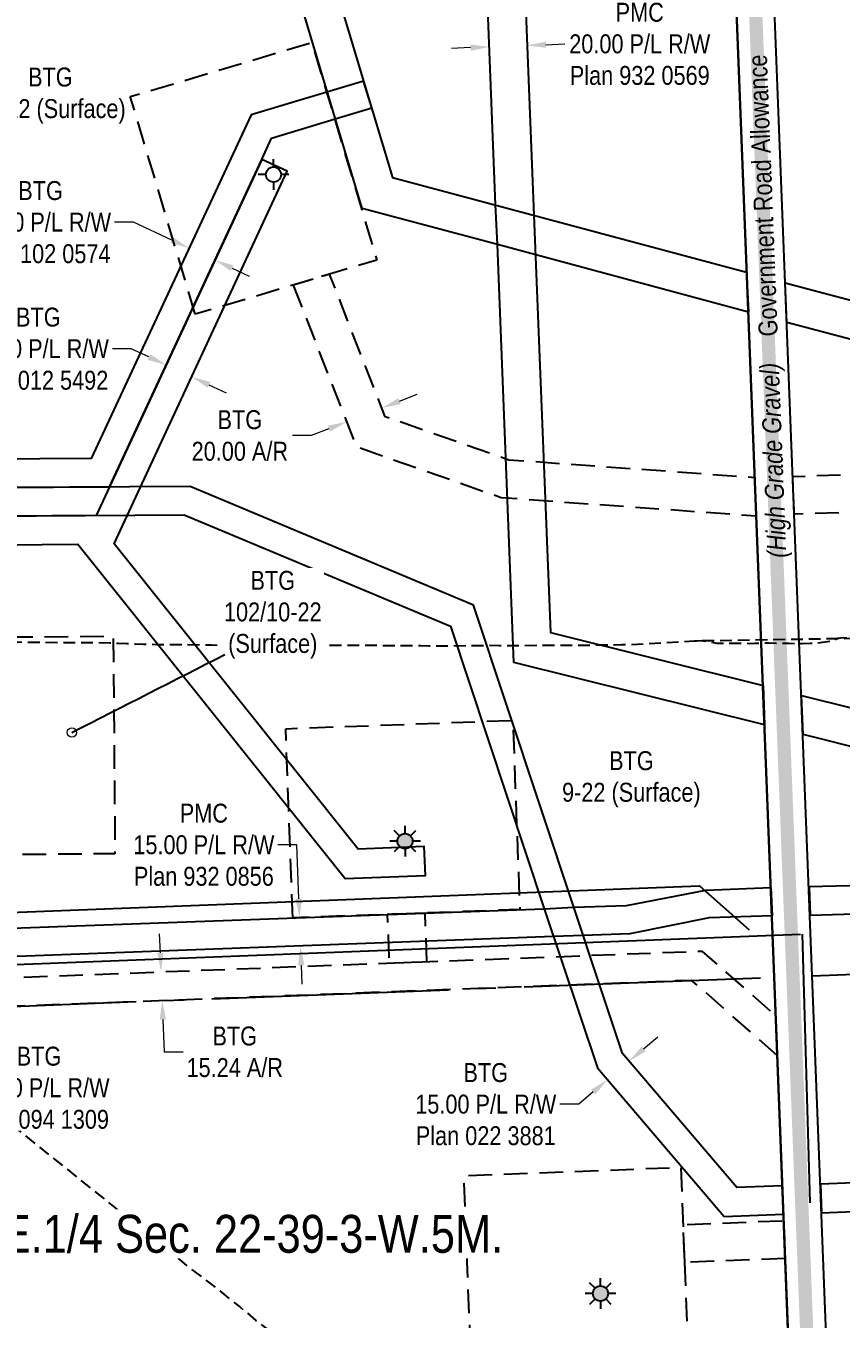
# Model space of a CAD drawing. Extents: x 675519 to 688669, y 5804595 to 5836613.
# Drawn here: x 680853 to 681284, y 5805385 to 5806068 of the extents above; entities that cross this region are included whole.
import ezdxf
from ezdxf.enums import TextEntityAlignment as Align

# ---------------------------------------------------------------- set-up
doc = ezdxf.new("R2010")
doc.units = 0
doc.header["$LTSCALE"] = 5
doc.header["$PDMODE"] = 3
doc.header["$PDSIZE"] = 10
for name, pattern in [('foc-ACCESSROAD', [3.75, 2.5, -1.25]), ('foc-QUARTERLINE', [33, 25, -3, 2, -3]), ('UG_PIPE', [1.875, 1.25, -0.625])]:
    doc.linetypes.add(name, pattern=pattern)
doc.layers.get('Defpoints').update_dxf_attribs({"color": 9})
for name, color, linetype in [('AS-PIPE-UG', 44, 'UG_PIPE'), ('AS-POWER', 104, 'foc-POWER'), ('AS-ROADS', 254, 'Continuous'), ('AS-TELUS', 224, 'foc-TEL'), ('C-SYMBOL', 7, 'Continuous'), ('F-AR', 190, 'foc-ACCESSROAD'), ('F-RW', 190, 'Continuous'), ('F-WS', 190, 'foc-ACCESSROAD'), ('F-WS-S', 8, 'Continuous'), ('L-QSEC', 8, 'foc-QUARTERLINE'), ('L-ROAD-T', 7, 'Continuous'), ('L-SEC', 7, 'Continuous')]:
    doc.layers.add(name, color=color, linetype=linetype)
for name, color, linetype, lineweight in [('F-AR-T', 190, 'Continuous', 9), ('F-RW-T', 190, 'Continuous', 9), ('T-TEXT', 48, 'Continuous', 18)]:
    doc.layers.add(name, color=color, linetype=linetype, lineweight=lineweight)
doc.styles.add('175L', font='ARIALN.TTF', dxfattribs={"height": 20})
doc.styles.add('80CG', font='ARIALN.TTF', dxfattribs={"height": 10})
doc.styles.add('80L', font='ARIALN.TTF', dxfattribs={"height": 10})
doc.styles.add('80LS', font='ARIALNI.TTF', dxfattribs={"height": 10})
doc.styles.add('foc-LtypeFont', font='ARIALN.TTF', dxfattribs={"height": 7.35})
doc.linetypes.add('foc-POWER', pattern='A,6,-1,["P",foc-LtypeFont,S=0.2,R=0,X=-0.625,Y=-0.75],-1.24,4', length=12.24)
doc.linetypes.add('foc-TEL', pattern='A,2,-1,["T",foc-LtypeFont,S=0.2,R=0,X=-0.425,Y=-0.75],-1.24,8', length=12.24)
doc.linetypes.add('foc-TEL-NOLINE', pattern='A,0,-2,["T",foc-LtypeFont,S=0.2,R=0,X=-0.425,Y=-0.75],-10.24', length=12.24)
doc.dimstyles.new('Compass 5 000', dxfattribs={"dimscale": 5, "dimtxt": 9, "dimasz": 2, "dimexe": 0.2, "dimexo": 0.0625, "dimgap": 0.5, "dimtad": 0, "dimtih": 1, "dimtoh": 1, "dimzin": 0, "dimdsep": 46, "dimtxsty": '80CG', "dimcen": 0.1, "dimse1": 1, "dimse2": 1, "dimclrd": 256, "dimclrt": 256, "dimaunit": 1, "dimadec": 4, "dimazin": 0, "dimtfac": 0.06, "dimtofl": 0, "dimtmove": 0, "dimatfit": 1, "dimfxl": 0.2, "dimtolj": 1, "dimtzin": 0, "dimlwd": -1, "dimarcsym": 0})

# ---------------------------------------------------------------- blocks, each defined once
blk = doc.blocks.new('*D537')
at = {"layer": 'Defpoints', "color": 0, "transparency": 16777216}
for p in [(681160.2, 5805511.19), (681210.14, 5805475.78), (681198.71, 5805466.04)]:
    blk.add_point(p, dxfattribs=at)
at = {"layer": 'F-RW-T', "transparency": 16777216}
for p, q in [((681179.24, 5805527.42), (681186.84, 5805533.91)), ((681152.6, 5805504.7), (681144.99, 5805498.21)), ((681144.99, 5805498.21), (681134.99, 5805498.21))]:
    blk.add_line(p, q, dxfattribs=at)
for points in [[(681178.15, 5805528.69), (681180.32, 5805526.15), (681171.63, 5805520.93)], [(681151.51, 5805505.96), (681153.68, 5805503.43), (681160.2, 5805511.19)]]:
    blk.add_solid(points, dxfattribs=at)
at = {"layer": 'F-RW-T', "transparency": 16777216, "insert": (681095.9, 5805498.21), "char_height": 10, "attachment_point": 5, "style": '80CG'}
blk.add_mtext('\\A1;BTG\\P15.00 P/L R/W\\PPlan 022 3881', dxfattribs=at)
blk = doc.blocks.new('*D541')
at = {"layer": 'Defpoints', "color": 0, "transparency": 16777216}
for p in [(680952.86, 5805944.08), (680929.97, 5805930.49), (680943.59, 5805924.15)]:
    blk.add_point(p, dxfattribs=at)
at = {"layer": 'F-RW-T', "transparency": 16777216}
for p, q in [((680909.88, 5805964.08), (680899.88, 5805964.08)), ((680930.17, 5805954.63), (680909.88, 5805964.08)), ((680961.93, 5805939.86), (680971, 5805935.64))]:
    blk.add_line(p, q, dxfattribs=at)
for points in [[(680930.88, 5805956.14), (680929.47, 5805953.12), (680939.24, 5805950.41)], [(680962.63, 5805941.37), (680961.23, 5805938.35), (680952.86, 5805944.08)]]:
    blk.add_solid(points, dxfattribs=at)
at = {"layer": 'F-RW-T', "transparency": 16777216, "insert": (680860.79, 5805964.08), "char_height": 10, "attachment_point": 5, "style": '80CG'}
blk.add_mtext('\\A1;BTG\\P15.00 P/L R/W\\PPlan 102 0574', dxfattribs=at)
blk = doc.blocks.new('*D542')
at = {"layer": 'Defpoints', "color": 0, "transparency": 16777216}
for p in [(680929.2, 5805893.2), (680940.64, 5805882.41), (680942.73, 5805886.92)]:
    blk.add_point(p, dxfattribs=at)
at = {"layer": 'F-RW-T', "transparency": 16777216}
for p, q in [((680908.7, 5805897.24), (680898.7, 5805897.24)), ((680918.03, 5805892.91), (680908.7, 5805897.24)), ((680949.71, 5805878.2), (680958.78, 5805873.99))]:
    blk.add_line(p, q, dxfattribs=at)
for points in [[(680918.73, 5805894.42), (680917.33, 5805891.39), (680927.1, 5805888.7)], [(680950.41, 5805879.71), (680949.01, 5805876.69), (680940.64, 5805882.41)]]:
    blk.add_solid(points, dxfattribs=at)
at = {"layer": 'F-RW-T', "transparency": 16777216, "insert": (680859.61, 5805897.24), "char_height": 10, "attachment_point": 5, "style": '80CG', "bg_fill": 3, "box_fill_scale": 1.1, "bg_fill_color": 256, "bg_fill_true_color": 13158600, "bg_fill_transparency": 0}
blk.add_mtext('\\A1;BTG\\P15.00 P/L R/W\\PPlan 012 5492', dxfattribs=at)
blk = doc.blocks.new('*D547')
at = {"layer": 'Defpoints', "color": 0, "transparency": 16777216}
for p in [(680791, 5805503.35), (680791.89, 5805500.62), (680776.76, 5805498.66)]:
    blk.add_point(p, dxfattribs=at)
at = {"layer": 'F-RW-T', "transparency": 16777216}
for p, q in [((680801.39, 5805503.75), (680810.89, 5805506.87)), ((680810.89, 5805506.87), (680820.89, 5805506.87)), ((680768.15, 5805492.81), (680758.66, 5805489.68))]:
    blk.add_line(p, q, dxfattribs=at)
for points in [[(680800.87, 5805505.33), (680801.91, 5805502.17), (680791.89, 5805500.62)], [(680767.63, 5805494.39), (680768.68, 5805491.23), (680777.65, 5805495.94)]]:
    blk.add_solid(points, dxfattribs=at)
at = {"layer": 'F-RW-T', "transparency": 16777216, "insert": (680859.98, 5805506.87), "char_height": 10, "attachment_point": 5, "style": '80CG', "bg_fill": 3, "box_fill_scale": 1.1, "bg_fill_color": 256, "bg_fill_true_color": 13158600, "bg_fill_transparency": 0}
blk.add_mtext('\\A1;BTG\\P15.00 P/L R/W\\PPlan 094 1309', dxfattribs=at)
blk = doc.blocks.new('*D548')
at = {"layer": 'Defpoints', "color": 0, "transparency": 16777216}
for p in [(680997.51, 5805596.76), (680917.28, 5805593.84), (680917.83, 5805578.71)]:
    blk.add_point(p, dxfattribs=at)
at = {"layer": 'F-RW-T', "transparency": 16777216}
for p, q in [((680996.11, 5805635.23), (680986.11, 5805635.23)), ((680997.15, 5805606.75), (680996.11, 5805635.23)), ((680998.43, 5805571.63), (680998.79, 5805561.64))]:
    blk.add_line(p, q, dxfattribs=at)
for points in [[(680998.81, 5805606.81), (680995.48, 5805606.69), (680997.51, 5805596.76)], [(681000.09, 5805571.69), (680996.76, 5805571.57), (680998.06, 5805581.63)]]:
    blk.add_solid(points, dxfattribs=at)
at = {"layer": 'F-RW-T', "transparency": 16777216, "insert": (680947.03, 5805635.23), "char_height": 10, "attachment_point": 5, "style": '80CG'}
blk.add_mtext('\\A1;PMC\\P15.00 P/L R/W\\PPlan 932 0856', dxfattribs=at)
blk = doc.blocks.new('*D553')
at = {"layer": 'Defpoints', "color": 0, "transparency": 16777216}
for p in [(681097.36, 5806068.17), (681117.25, 5806068.95), (681117.7, 5806057.47)]:
    blk.add_point(p, dxfattribs=at)
at = {"layer": 'F-RW-T', "transparency": 16777216}
for p, q in [((681087.82, 5806056.3), (681077.83, 5806055.91)), ((681127.69, 5806057.86), (681137.68, 5806058.25))]:
    blk.add_line(p, q, dxfattribs=at)
for points in [[(681127.63, 5806059.53), (681127.76, 5806056.2), (681117.7, 5806057.47)], [(681087.75, 5806057.96), (681087.88, 5806054.63), (681097.81, 5806056.69)]]:
    blk.add_solid(points, dxfattribs=at)
at = {"layer": 'F-RW-T', "transparency": 16777216, "insert": (681177.22, 5806058.25), "char_height": 10, "attachment_point": 5, "style": '80CG'}
blk.add_mtext('\\A1;PMC\\P20.00 P/L R/W\\PPlan 932 0569', dxfattribs=at)
blk = doc.blocks.new('Gabd')
for p, q in [((0, 0.81), (0, 1.62)), ((-0.81, 0), (-1.62, 0)), ((1.62, 0), (0.81, 0)), ((0, -0.81), (0, -1.62))]:
    blk.add_line(p, q)
blk.add_circle((0, 0), 0.8)
blk = doc.blocks.new('*D558')
at = {"layer": 'Defpoints', "color": 0, "transparency": 16777216}
for p in [(681030.71, 5805892.36), (681012.09, 5805885.08), (681041.03, 5805865.96)]:
    blk.add_point(p, dxfattribs=at)
at = {"layer": 'F-AR-T', "transparency": 16777216}
for p, q in [((681050.34, 5805869.6), (681059.66, 5805873.24)), ((681013.09, 5805855.04), (681003.77, 5805851.4)), ((681003.77, 5805851.4), (680993.77, 5805851.4))]:
    blk.add_line(p, q, dxfattribs=at)
for points in [[(681049.73, 5805871.15), (681050.95, 5805868.05), (681041.03, 5805865.96)], [(681012.48, 5805856.59), (681013.69, 5805853.49), (681022.4, 5805858.68)]]:
    blk.add_solid(points, dxfattribs=at)
at = {"layer": 'F-AR-T', "transparency": 16777216, "insert": (680966.04, 5805851.4), "char_height": 10, "attachment_point": 5, "style": '80CG', "bg_fill": 3, "box_fill_scale": 1.1, "bg_fill_color": 256, "bg_fill_true_color": 13158600, "bg_fill_transparency": 0}
blk.add_mtext('\\A1;BTG\\P20.00 A/R', dxfattribs=at)
blk = doc.blocks.new('GAS')
h = blk.add_hatch(color=255)
h.dxf.hatch_style = 1
edge = h.paths.add_edge_path()
edge.add_arc((0, 0), 0.9, 0, 360)
for p, q in [((0, 0.81), (0, 1.62)), ((-0.81, 0), (-1.62, 0)), ((-0.57, 0.57), (-1.14, 1.14)), ((0.57, 0.57), (1.14, 1.14)), ((1.62, 0), (0.81, 0)), ((-0.57, -0.57), (-1.14, -1.14)), ((0, -0.81), (0, -1.62)), ((1.14, -1.14), (0.57, -0.57))]:
    blk.add_line(p, q)
blk.add_circle((0, 0), 0.8)
blk = doc.blocks.new('*D559')
at = {"layer": 'Defpoints', "color": 0, "transparency": 16777216}
for p in [(680931.92, 5805568.45), (680925.03, 5805552.94), (680932.51, 5805553.22)]:
    blk.add_point(p, dxfattribs=at)
at = {"layer": 'F-AR-T', "transparency": 16777216}
for p, q in [((680924.06, 5805578.16), (680923.68, 5805588.15)), ((680925.41, 5805542.95), (680926.06, 5805525.87)), ((680926.06, 5805525.87), (680936.06, 5805525.87))]:
    blk.add_line(p, q, dxfattribs=at)
for points in [[(680925.72, 5805578.22), (680922.39, 5805578.09), (680924.44, 5805568.16)], [(680927.07, 5805543.01), (680923.74, 5805542.88), (680925.03, 5805552.94)]]:
    blk.add_solid(points, dxfattribs=at)
at = {"layer": 'F-AR-T', "transparency": 16777216, "insert": (680963.34, 5805525.87), "char_height": 10, "attachment_point": 5, "style": '80CG'}
blk.add_mtext('\\A1;BTG\\P15.24 A/R', dxfattribs=at)

msp = doc.modelspace()

# ---------------------------------------------------------------- linework, layer by layer
at = {"layer": 'AS-PIPE-UG', "flags": 128}
for points in [[(680385.912, 5806333.729), (680384.961, 5806333.517), (680381.528, 5806333.186), (680374.108, 5806332.598), (680370.431, 5806332.36), (680367.638, 5806332.083), (680366.724, 5806330.638), (680366.64, 5806326.068), (680366.695, 5806322.802), (680366.771, 5806319.32), (680366.771, 5806317.36), (680367, 5806313.481), (680367.839, 5806309.914), (680369.487, 5806306.948), (680371.563, 5806304.625), (680373.989, 5806303.009), (680377.103, 5806302.557), (680386.939, 5806303.1), (680389.878, 5806303.387), (680392.002, 5806303.392), (680421.201, 5806303.936), (680425.667, 5806303.945), (680429.465, 5806303.703), (680430.176, 5806303.785), (680430.245, 5806303.741), (680433.488, 5806302.543), (680436.146, 5806300.604), (680438.428, 5806298.257), (680439.77, 5806295.062), (680444.248, 5806277.56), (680445.531, 5806272.981), (680446.808, 5806268.822), (680448.079, 5806264.483), (680449.113, 5806260.399), (680450.033, 5806255.925), (680456.172, 5806231.253), (680457.377, 5806226.745), (680458.775, 5806221.913), (680460.014, 5806217.569), (680461.091, 5806213.39), (680462.443, 5806208.543), (680463.747, 5806203.984), (680464.944, 5806199.425), (680465.965, 5806194.935), (680466.91, 5806190.628), (680468.071, 5806186.238), (680469.118, 5806181.977), (680470.37, 5806177.686), (680471.472, 5806173.218), (680472.906, 5806168.229), (680473.958, 5806164.125), (680475.077, 5806159.648), (680477.241, 5806151.225), (680478.342, 5806146.854), (680482.271, 5806131.461), (680483.63, 5806126.862), (680484.678, 5806122.537), (680485.559, 5806118.639), (680486.374, 5806114.923), (680487.163, 5806110.857), (680487.895, 5806106.55), (680487.974, 5806102.1), (680487.366, 5806097.662), (680486.704, 5806093.54), (680485.859, 5806089.595), (680485.091, 5806085.7), (680484.569, 5806081.654), (680484.44, 5806077.224), (680484.46, 5806073.354), (680484.643, 5806069.56), (680485.193, 5806066.982), (680489.411, 5806059.103), (680501.922, 5806045.134), (680505.927, 5806037.259), (680528.109, 5805956.14), (680528.407, 5805954.566), (680528.792, 5805950.552), (680529.793, 5805946.072), (680530.6, 5805941.676), (680531.908, 5805936.779), (680533.165, 5805931.982), (680534.295, 5805928.032), (680535.428, 5805924.09), (680536.456, 5805920.314), (680537.486, 5805916.287), (680538.555, 5805912.275), (680539.597, 5805908.279), (680540.855, 5805903.923), (680541.831, 5805899.847), (680542.197, 5805897.804), (680542.372, 5805897.243), (680543.587, 5805892.719), (680544.777, 5805888.281), (680545.953, 5805884.266), (680546.895, 5805880.83), (680548.11, 5805876.754), (680549.101, 5805872.855), (680550.229, 5805869.021), (680551.049, 5805865.188), (680552.16, 5805861.066), (680553.294, 5805857.117), (680554.385, 5805852.972), (680565.106, 5805812.175), (680566.277, 5805808.07), (680568.631, 5805796.787), (680569.428, 5805793.697), (680570.275, 5805790.036), (680570.735, 5805786.211), (680571.046, 5805781.313), (680571.447, 5805776.109), (680571.672, 5805770.987), (680571.659, 5805766.447), (680571.996, 5805748.29), (680572.01, 5805748.262), (680572.081, 5805745.849), (680572.957, 5805739.993), (680820.917, 5805507.073), (680900.19, 5805443.492), (680902.607, 5805441.296), (680904.715, 5805439.601), (680907.058, 5805437.649), (680913.803, 5805432.419), (680919.139, 5805428.226), (680921.995, 5805425.955), (680929.108, 5805420.355), (680932.116, 5805417.83), (680935.233, 5805415.254), (680938.559, 5805412.585), (680941.536, 5805410.205), (680947.856, 5805405.486), (680953.481, 5805401.13), (680956.483, 5805398.778), (680959.858, 5805396.014), (680963.073, 5805393.532), (680965.986, 5805391.285), (680968.159, 5805389.385), (680974.528, 5805383.947), (680980.301, 5805379.537), (680983.415, 5805376.973), (680986.419, 5805374.61), (680989.506, 5805372.055), (680992.556, 5805369.727), (680997.877, 5805365.583), (681001.167, 5805363.016), (681004.293, 5805360.449), (681007.343, 5805358.032), (681010.349, 5805355.597), (681012.964, 5805353.485), (681015.333, 5805351.582), (681015.932, 5805351.101), (681036.737, 5805335.09), (681038.187, 5805333.939), (681040.873, 5805331.979), (681043.481, 5805330.034), (681046.027, 5805328.184), (681060.273, 5805317.362), (681063.966, 5805314.245), (681066.724, 5805312.02), (681071.601, 5805308.018), (681073.701, 5805306.291), (681076.449, 5805304.348), (681079.335, 5805302.175), (681081.693, 5805300.49), (681084.414, 5805298.352), (681086.986, 5805296.331), (681089.266, 5805294.639), (681091.929, 5805292.553), (681094.816, 5805290.088), (681097.549, 5805287.82), (681099.936, 5805285.897), (681104.04, 5805282.771), (681106.829, 5805280.591), (681109.614, 5805278.489), (681112.57, 5805276.112), (681115.43, 5805274.018), (681118.03, 5805271.994), (681120.004, 5805270.347), (681120.107, 5805270.311), (681121.879, 5805268.909), (681123.401, 5805267.851), (681125.959, 5805265.773), (681128.368, 5805263.749), (681130.813, 5805261.688), (681132.633, 5805260.241), (681147.017, 5805249.012), (681153.737, 5805244.039), (681155.652, 5805242.654), (681156.877, 5805241.605), (681156.925, 5805241.57)], [(680572.957, 5805739.993), (680578.336, 5805739.526), (680584.361, 5805739.38), (680590.821, 5805739.498), (680597.282, 5805739.319), (680603.07, 5805739.102), (680607.892, 5805739.069), (680611.342, 5805739.019), (680616.41, 5805738.949), (680621.118, 5805739.008), (680625.46, 5805738.949), (680630.077, 5805738.931), (680635.062, 5805739.083), (680640.34, 5805739.194), (680644.894, 5805739.339), (680651.34, 5805739.748), (680655.208, 5805739.843), (680660.058, 5805740.026), (680664.782, 5805740.173), (680669.745, 5805740.47), (680674.53, 5805740.517), (680679.142, 5805740.72), (680683.685, 5805740.895), (680688.575, 5805740.975), (680693.401, 5805741.107), (680698.387, 5805741.221), (680703.293, 5805741.223), (680708.45, 5805741.35), (680713.17, 5805741.345), (680718.048, 5805741.465), (680722.252, 5805741.388), (680726.662, 5805741.374), (680730.854, 5805741.615), (680734.897, 5805741.603), (680739.162, 5805741.779), (680743.238, 5805741.719), (680747.344, 5805741.863), (680751.63, 5805741.851), (680755.814, 5805741.811), (680760.177, 5805741.814), (680764.084, 5805741.977), (680768.556, 5805742.111), (680772.985, 5805741.986), (680777.513, 5805741.904), (680782.24, 5805742.052), (680786.901, 5805742.126), (680792.037, 5805742.238), (680796.801, 5805742.305), (680801.501, 5805742.309), (680825.985, 5805742.777), (680839.933, 5805742.447), (680844.418, 5805742.452), (680848.441, 5805742.374), (680852.851, 5805742.322), (680862.942, 5805742.207), (680883.891, 5805742.145), (680888.631, 5805742.077), (680897.357, 5805741.933), (680901.817, 5805741.749), (680906.338, 5805741.619), (680910.825, 5805741.474), (680915.23, 5805741.203), (680922.022, 5805741.136), (680926.332, 5805741.03), (680934.376, 5805741.03), (680938.475, 5805740.996), (680946.7, 5805740.85), (680951.024, 5805740.79), (680954.913, 5805740.72), (680958.967, 5805740.674), (681014.293, 5805740.778), (681017.831, 5805740.753), (681021.461, 5805740.721), (681025.709, 5805740.624), (681029.952, 5805740.614), (681034.38, 5805740.646), (681061.611, 5805740.45), (681065.785, 5805740.349), (681070.414, 5805740.377), (681075.1, 5805740.386), (681093.407, 5805740.603), (681098.019, 5805740.619), (681102.751, 5805740.587), (681107.13, 5805740.542), (681110.84, 5805740.584), (681149.932, 5805740.704), (681154.778, 5805740.823), (681159.253, 5805740.846), (681163.627, 5805740.92), (681167.686, 5805741.044), (681171.767, 5805741.016), (681205.914, 5805743.018), (681288.852, 5805744.354)], [(681205.951, 5805743.004), (681205.914, 5805743.018), (681209.067, 5805743.166), (681213.52, 5805742.629), (681217.873, 5805741.791), (681222.298, 5805741.829), (681226.575, 5805741.73), (681230.94, 5805741.724), (681235.309, 5805741.664), (681237.996, 5805741.79), (681245.34, 5805741.87), (681249.279, 5805741.813), (681253.331, 5805741.683), (681255.953, 5805741.684), (681259.332, 5805741.528), (681262.948, 5805741.494), (681267.135, 5805741.788), (681269.814, 5805741.729), (681270.02, 5805741.771), (681270.042, 5805741.776), (681277.578, 5805742.83), (681280.012, 5805743.508), (681281.58, 5805744.319), (681284.786, 5805744.713), (681288.852, 5805744.354), (681341.228, 5805743.559)]]:
    msp.add_lwpolyline(points, dxfattribs=at)
at = {"layer": 'AS-POWER', "flags": 128}
for points in [[(680701.767, 5805566.427), (681066.076, 5805580.506), (681262.173, 5805587.969)], [(681263.053, 5805588.003), (681266.978, 5805446.173)]]:
    msp.add_lwpolyline(points, dxfattribs=at)
at = {"layer": 'AS-ROADS', "const_width": 6.999, "flags": 128}
msp.add_lwpolyline([(681293.108, 5804662.031), (681226.564, 5806381.33), (681166.044, 5807999.038), (681105.161, 5809615.259), (681038.819, 5811232.894), (680971.814, 5812847.338), (680902.866, 5814466.202), (680838.911, 5816087.562), (680808.232, 5816999.335)], dxfattribs=at)
at = {"layer": 'AS-TELUS', "linetype": 'foc-TEL-NOLINE', "flags": 128}
msp.add_lwpolyline([(681283.171, 5804661.643), (681279.384, 5804761.571), (681248.218, 5805565.321), (681216.792, 5806369.266), (681155.527, 5807997.976)], dxfattribs=at)
at = {"layer": 'AS-TELUS', "flags": 128}
msp.add_lwpolyline([(680680.52, 5805593.096), (681208.832, 5805613.564), (681234.928, 5805590.416)], dxfattribs=at)
at = {"layer": 'F-AR', "flags": 128}
for points in [[(680994.177, 5805930.91), (681027.531, 5805845.555), (681103.991, 5805818.722), (681238.692, 5805809.033), (681237.906, 5805829.138), (681108.092, 5805838.476), (681042.815, 5805861.384), (681013.404, 5805936.648)], [(681249.819, 5805524.045), (681204.597, 5805563.65), (680648.793, 5805542.355), (680643.386, 5805683.503), (680658.612, 5805684.087), (680663.437, 5805558.164), (681210.074, 5805579.108), (681249.006, 5805545.012)], [(681064.843, 5805573.53), (681063.894, 5805599.23), (681043.911, 5805598.493), (681044.859, 5805572.792)], [(681253.979, 5805416.756), (681201.017, 5805414.706), (681200.244, 5805434.688), (681253.206, 5805436.738)]]:
    msp.add_lwpolyline(points, close=True, dxfattribs=at)
msp.add_lwpolyline([(681338.537, 5805812.691), (681258.79, 5805809.819), (681258.071, 5805829.803), (681337.759, 5805832.672)], dxfattribs=at)
at = {"layer": 'F-RW', "flags": 128}
for points in [[(681243.15, 5805698.629), (681110.68, 5805731.484), (681102.022, 5805952.324), (681101.112, 5805973.202), (681085.658, 5806364.482), (681105.629, 5806365.21), (681121.216, 5805967.788), (681130.01, 5805747.317), (681242.309, 5805719.44)], [(681234.619, 5805916.592), (681102.022, 5805952.324), (681030.563, 5805971.315), (680926.935, 5806318.611), (680915.237, 5806357.642), (680935.646, 5806358.46), (681031.383, 5806038.684), (681046.58, 5805987.796), (681233.624, 5805937.631)], [(681266.6, 5805613.054), (681267.163, 5805598.096), (681302.705, 5805599.059), (681302.085, 5805614.017)]]:
    msp.add_lwpolyline(points, close=True, dxfattribs=at)
for points in [[(680808.092, 5805823.725), (680897.128, 5805824.278), (680977.596, 5805997.232), (680982.801, 5806008.423), (681016.431, 5806018.688), (681035.655, 5806024.501), (681031.383, 5806038.684), (680972.02, 5806020.871), (680887.508, 5805839.222), (680805.982, 5805838.803)], [(680729.535, 5805792.69), (680880.518, 5805794.089), (681021.624, 5805617.437), (681064.134, 5805619.074), (681063.45, 5805634.313), (681028.552, 5805632.872), (680899.737, 5805794.291), (680991.087, 5805991.105), (680977.596, 5805997.232), (680890.129, 5805809.176), (680750.328, 5805808.154)], [(681335.535, 5805889.778), (681254.899, 5805911.105), (681254.072, 5805932.1), (681327.78, 5805912.581), (681334.724, 5805910.632)], [(680806.378, 5805808.625), (680936.689, 5805809.486), (681077.271, 5805750.729), (681126.814, 5805601.462), (681154.839, 5805517.475), (681221.875, 5805438.889), (681253.087, 5805440.101), (681252.507, 5805455.114), (681228.549, 5805454.193), (681168.138, 5805525.045), (681155.739, 5805562.029), (681142.43, 5805602.271), (681089.458, 5805761.788), (680939.748, 5805824.426), (680812.215, 5805823.746)], [(681338.745, 5804663.812), (681334.91, 5804763.645), (681325.449, 5805009.15), (681324.31, 5805039.398), (681308.777, 5805442.399), (681303.844, 5805567.869), (681302.705, 5805599.059), (681299.322, 5805684.507), (681263.461, 5805693.564), (681262.593, 5805714.091), (681318.683, 5805700.175), (681322.061, 5805614.206), (681323.825, 5805568.441), (681328.68, 5805443.101), (681344.235, 5805040.841), (681345.424, 5805009.884), (681354.898, 5804764.44), (681358.736, 5804664.593)], [(680763.198, 5805588.236), (681126.814, 5805601.462), (681142.43, 5805602.271), (681170.171, 5805603.143), (681212.165, 5805611.285), (681246.505, 5805612.65), (681247.06, 5805597.797), (681213.825, 5805596.593), (681171.947, 5805588.211), (681147.342, 5805587.35), (681131.714, 5805586.844), (680768.044, 5805573.218)], [(681352.302, 5805459.112), (681308.064, 5805457.404), (681272.624, 5805456.037), (681273.21, 5805440.94), (681328.68, 5805443.101), (681352.888, 5805444.084)]]:
    msp.add_lwpolyline(points, dxfattribs=at)
at = {"layer": 'F-WS', "flags": 128}
for points in [[(680942.506, 5805915.487), (680908.191, 5806030.456), (680965.675, 5806047.614), (681003.998, 5806059.053), (681024.087, 5805991.748), (681030.393, 5805970.622), (681038.314, 5805944.083), (681013.404, 5805936.648)], [(680769.174, 5805744.402), (680899.149, 5805745.47), (680900.094, 5805630.492), (680770.119, 5805629.424)], [(680993.953, 5805596.649), (680990.264, 5805696.565), (681110.164, 5805700.991), (681113.852, 5805601.074), (681053.902, 5805598.862)], [(681201.017, 5805414.706), (681199.077, 5805464.751), (681084.181, 5805460.296), (681089.411, 5805325.418), (681204.306, 5805329.873)]]:
    msp.add_lwpolyline(points, close=True, dxfattribs=at)
at = {"layer": 'L-QSEC', "flags": 128}
for points in [[(681268.316, 5805566.119), (681348.013, 5805569.287)], [(679632.243, 5805503.418), (681248.218, 5805565.321)]]:
    msp.add_lwpolyline(points, dxfattribs=at)
at = {"layer": 'L-SEC', "flags": 128}
for points in [[(681216.792, 5806369.266), (681232.505, 5805967.294)], [(681252.603, 5805968.095), (681236.89, 5806370.07)], [(681232.505, 5805967.294), (681248.218, 5805565.321)], [(681268.316, 5805566.119), (681252.603, 5805968.095)], [(681248.218, 5805565.321), (681263.801, 5805163.445)], [(681283.9, 5805164.245), (681268.316, 5805566.119)]]:
    msp.add_lwpolyline(points, dxfattribs=at)

# ---------------------------------------------------------------- block references
at = {"layer": 'F-WS-S', "color": 3, "xscale": 4.999214999999942, "yscale": 4.999214999999942, "zscale": 4.999214999999942}
for name, p in [('Gabd', (680983.816, 5805989.268)), ('GAS', (681053.266, 5805637.174)), ('GAS', (681156.456, 5805398.228))]:
    msp.add_blockref(name, p, dxfattribs=at)

# ---------------------------------------------------------------- texts
at = {"layer": 'F-RW-T', "insert": (680865.96, 5806030.947), "char_height": 9.99843, "width": 78.98255, "attachment_point": 5, "style": '80CG'}
msp.add_mtext('\\A1;BTG\\P16-22 (Surface)', dxfattribs=at)
at = {"layer": 'L-ROAD-T', "style": '80L'}
msp.add_text('Government Road Allowance', height=9.99843, rotation=92.238603, dxfattribs=at).set_placement((681242.208, 5805978.183), align=Align.MIDDLE_CENTER)
at = {"layer": 'T-TEXT', "style": '80LS'}
msp.add_text('(High Grade Gravel)', height=9.99843, rotation=92.238603, dxfattribs=at).set_placement((681247.676, 5805838.312), align=Align.MIDDLE_CENTER)

# ---------------------------------------------------------------- dimensions: what is measured, and where the dimension line sits
at = {"layer": 'F-AR-T', "color": 3}
dim = msp.add_linear_dim(base=(680925.025, 5805552.938), p1=(680931.925, 5805568.451), p2=(680932.508, 5805553.225), angle=272.194159, text='BTG\\P15.24 A/R', dimstyle='Compass 5 000', dxfattribs=at)
dim.commit()
dim.dimension.update_dxf_attribs({"geometry": '*D559', "text_midpoint": (680963.344, 5805525.865), "dimtype": 161})
at = {"layer": 'F-RW-T'}
dim = msp.add_aligned_dim(p1=(681097.361, 5806068.174), p2=(681117.248, 5806068.954), distance=-11.493, text='PMC\\P20.00 P/L R/W\\PPlan 932 0569', dimstyle='Compass 5 000', dxfattribs=at)
dim.commit()
dim.dimension.update_dxf_attribs({"geometry": '*D553', "text_midpoint": (681177.223, 5806058.254)})
for base, p1, p2, angle, text, picture, middle in [((680952.864, 5805944.075), (680929.97, 5805930.49), (680943.595, 5805924.151), 335.049483, 'BTG\\P15.00 P/L R/W\\PPlan 102 0574', '*D541', (680860.791, 5805964.075)), ((680997.512, 5805596.759), (680917.832, 5805578.709), (680917.282, 5805593.841), 92.083132, 'PMC\\P15.00 P/L R/W\\PPlan 932 0856', '*D548', (680947.027, 5805635.227))]:
    dim = msp.add_linear_dim(base=base, p1=p1, p2=p2, angle=angle, text=text, dimstyle='Compass 5 000', dxfattribs=at)
    dim.commit()
    dim.dimension.update_dxf_attribs({"geometry": picture, "text_midpoint": middle, "dimtype": 161})

# ---------------------------------------------------------------- next in the draw order: texts
at = {"layer": 'C-SYMBOL', "color": 3, "insert": (680961.845, 5805439.775), "char_height": 19.99686, "width": 286.4898, "attachment_point": 2, "style": '175L', "bg_fill": 3, "box_fill_scale": 1.15, "bg_fill_color": 256, "bg_fill_true_color": 256, "bg_fill_transparency": 0}
msp.add_mtext('S.E.1/4 Sec. 22-39-3-W.5M.', dxfattribs=at)
at = {"layer": 'F-RW-T', "char_height": 9.99843, "attachment_point": 5, "style": '80CG', "bg_fill": 3, "box_fill_scale": 1.15, "bg_fill_color": 256, "bg_fill_true_color": 256, "bg_fill_transparency": 0}
for s, insert, width in [('\\A1;BTG\\P102/10-22 (Surface)', (680983.421, 5805756.767), 51.08106), ('\\A1;BTG\\P9-22 (Surface)', (681172.795, 5805669.854), 78.98255)]:
    msp.add_mtext(s, dxfattribs=dict(at, insert=insert, width=width))

# ---------------------------------------------------------------- next in the draw order: dimensions: what is measured, and where the dimension line sits
at = {"layer": 'F-AR-T'}
dim = msp.add_linear_dim(base=(681041.027, 5805865.96), p1=(681012.087, 5805885.078), p2=(681030.712, 5805892.356), angle=21.344159, text='BTG\\P20.00 A/R', dimstyle='Compass 5 000', override={"dimtfill": 1}, dxfattribs=at)
dim.commit()
dim.dimension.update_dxf_attribs({"geometry": '*D558', "text_midpoint": (680966.038, 5805851.403), "dimtype": 161})
at = {"layer": 'F-RW-T'}
dim = msp.add_aligned_dim(p1=(680776.756, 5805498.663), p2=(680790.996, 5805503.349), distance=-2.87, text='BTG\\P15.00 P/L R/W\\PPlan 094 1309', dimstyle='Compass 5 000', override={"dimtfill": 1}, dxfattribs=at)
dim.commit()
dim.dimension.update_dxf_attribs({"geometry": '*D547', "text_midpoint": (680859.977, 5805506.875)})

# ---------------------------------------------------------------- next in the draw order: dimensions: what is measured, and where the dimension line sits
dim = msp.add_linear_dim(base=(680940.638, 5805882.413), p1=(680929.196, 5805893.203), p2=(680942.731, 5805886.921), angle=335.10192, text='BTG\\P15.00 P/L R/W\\PPlan 012 5492', dimstyle='Compass 5 000', override={"dimtfill": 1}, dxfattribs=at)
dim.commit()
dim.dimension.update_dxf_attribs({"geometry": '*D542', "text_midpoint": (680859.611, 5805897.238), "dimtype": 161})
dim = msp.add_linear_dim(base=(681160.204, 5805511.186), p1=(681210.139, 5805475.785), p2=(681198.715, 5805466.04), angle=220.465082, text='BTG\\P15.00 P/L R/W\\PPlan 022 3881', dimstyle='Compass 5 000', dxfattribs=at)
dim.commit()
dim.dimension.update_dxf_attribs({"geometry": '*D537', "text_midpoint": (681095.902, 5805498.206), "dimtype": 161})

# ---------------------------------------------------------------- next in the draw order: leaders
at = {"layer": 'F-RW-T', "path_type": 1}
msp.add_leader([(680877.315, 5805694.591), (680958.021, 5805735.749)], dimstyle='Compass 5 000', override={"dimasz": 1, "dimldrblk": 'DotBlank'}, dxfattribs=at)

doc.saveas('drawing.dxf')
